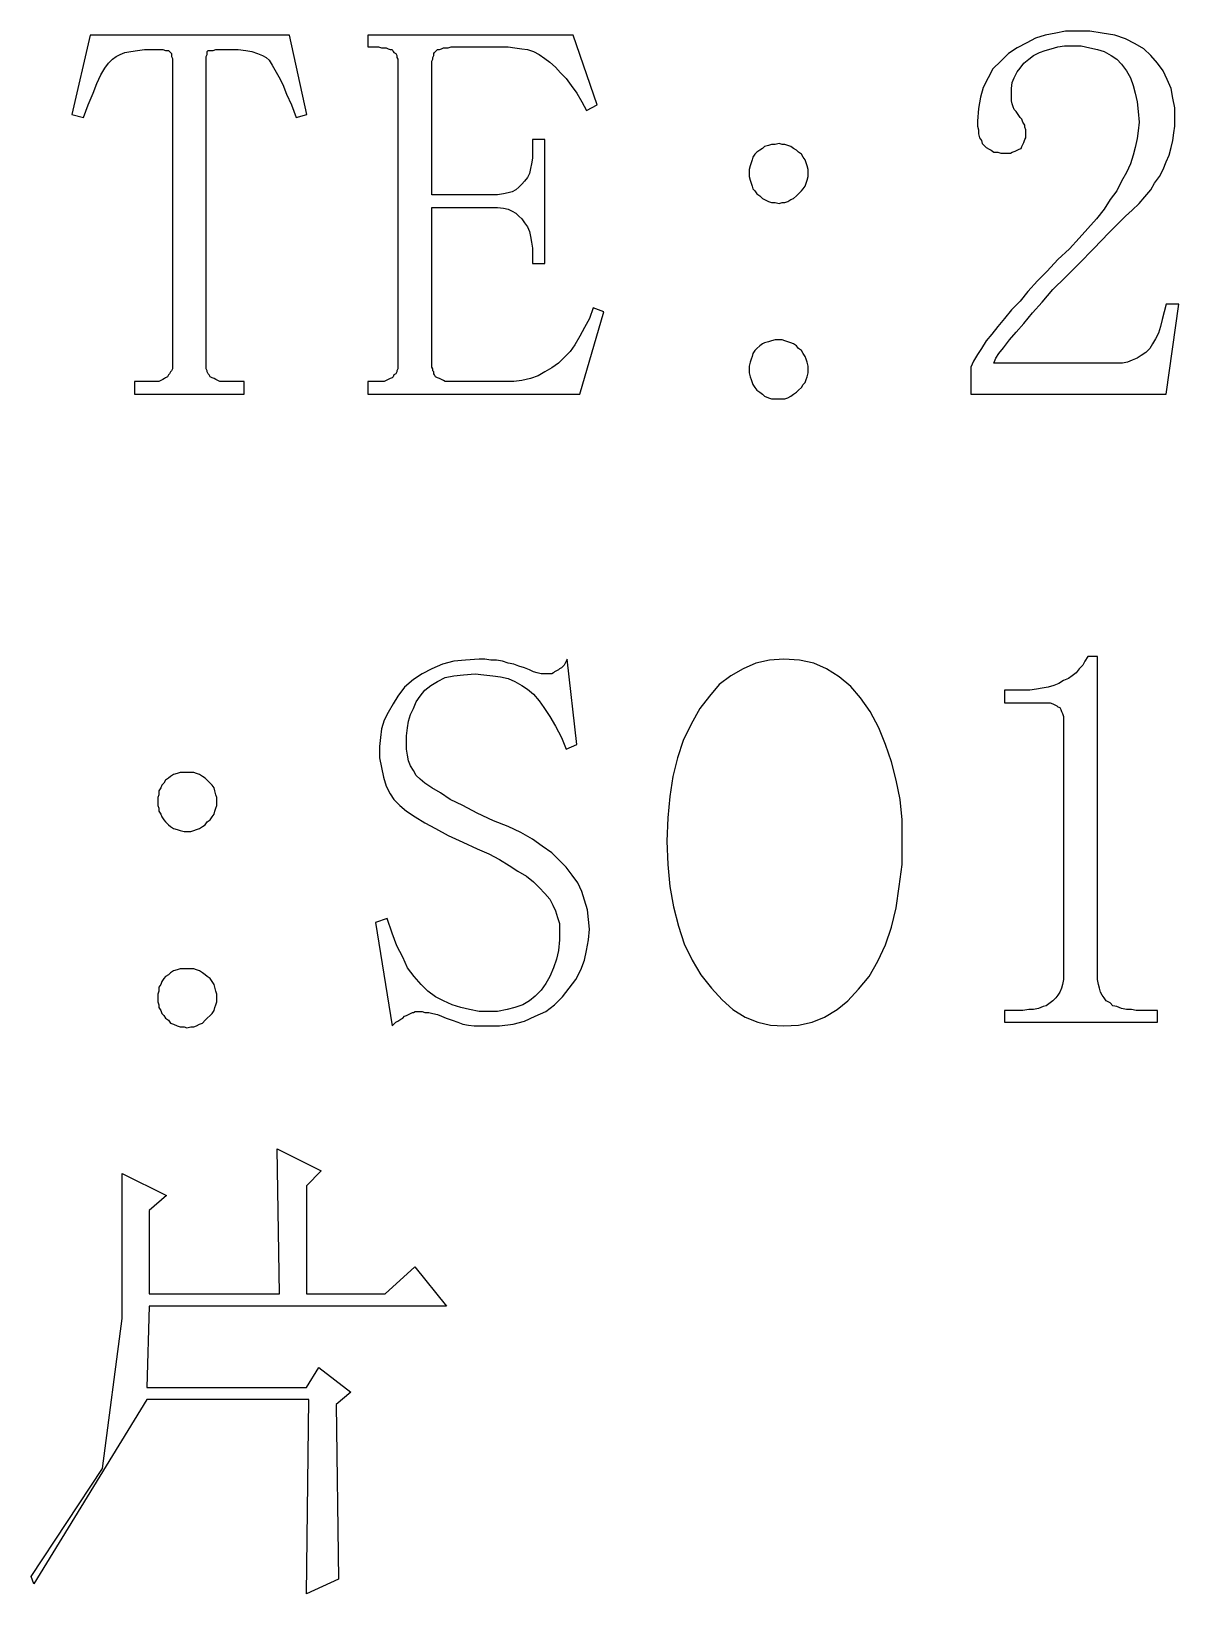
# Model space of a CAD drawing. Extents: x -190 to 190, y -140 to 140.
# Drawn here: x -166.12 to -154.26, y -124.88 to -108.73 of the extents above; entities that cross this region are included whole.
import ezdxf

# ---------------------------------------------------------------- set-up
doc = ezdxf.new("R2010")
doc.units = 0
doc.header["$MEASUREMENT"] = 0
doc.layers.get('0').update_dxf_attribs({"linetype": 'CONTINUOUS'})

msp = doc.modelspace()

# ---------------------------------------------------------------- linework, layer by layer
for points in [[(-165.05, -112.48), (-163.92, -112.48), (-163.92, -112.48), (-163.92, -112.35), (-163.92, -112.35), (-164.12, -112.35), (-164.12, -112.35), (-164.14, -112.35), (-164.14, -112.35), (-164.17, -112.35), (-164.17, -112.35), (-164.19, -112.34), (-164.19, -112.34), (-164.21, -112.33), (-164.21, -112.33), (-164.23, -112.32), (-164.23, -112.32), (-164.25, -112.31), (-164.25, -112.31), (-164.27, -112.3), (-164.27, -112.3), (-164.28, -112.28), (-164.28, -112.28), (-164.29, -112.27), (-164.29, -112.27), (-164.3, -112.25), (-164.3, -112.25), (-164.3, -112.24), (-164.3, -112.24), (-164.31, -112.22), (-164.31, -112.22), (-164.31, -112.2), (-164.31, -112.2), (-164.31, -112.17), (-164.31, -112.17), (-164.31, -109.16), (-164.31, -109.16), (-164.31, -109.11), (-164.31, -109.11), (-164.31, -109.06), (-164.31, -109.06), (-164.31, -109.02), (-164.31, -109.02), (-164.31, -108.99), (-164.31, -108.99), (-164.3, -108.97), (-164.3, -108.97), (-164.3, -108.95), (-164.3, -108.95), (-164.3, -108.94), (-164.3, -108.94), (-164.29, -108.93), (-164.29, -108.93), (-164.27, -108.93), (-164.27, -108.93), (-164.24, -108.93), (-164.24, -108.93), (-164.21, -108.92), (-164.21, -108.92), (-164.17, -108.92), (-164.17, -108.92), (-164.12, -108.92), (-164.12, -108.92), (-164.06, -108.92), (-164.06, -108.92), (-163.98, -108.92), (-163.98, -108.92), (-163.9, -108.93), (-163.9, -108.93), (-163.84, -108.94), (-163.84, -108.94), (-163.78, -108.96), (-163.78, -108.96), (-163.73, -108.98), (-163.73, -108.98), (-163.69, -109), (-163.69, -109), (-163.66, -109.03), (-163.66, -109.03), (-163.63, -109.08), (-163.63, -109.08), (-163.6, -109.13), (-163.6, -109.13), (-163.56, -109.2), (-163.56, -109.2), (-163.52, -109.28), (-163.52, -109.28), (-163.48, -109.38), (-163.48, -109.38), (-163.43, -109.49), (-163.43, -109.49), (-163.38, -109.62), (-163.38, -109.62), (-163.27, -109.59), (-163.27, -109.59), (-163.45, -108.77), (-163.45, -108.77), (-165.51, -108.77), (-165.51, -108.77), (-165.7, -109.59), (-165.7, -109.59), (-165.58, -109.62), (-165.58, -109.62), (-165.53, -109.49), (-165.53, -109.49), (-165.48, -109.37), (-165.48, -109.37), (-165.44, -109.27), (-165.44, -109.27), (-165.4, -109.18), (-165.4, -109.18), (-165.36, -109.11), (-165.36, -109.11), (-165.32, -109.06), (-165.32, -109.06), (-165.28, -109.02), (-165.28, -109.02), (-165.24, -108.99), (-165.24, -108.99), (-165.2, -108.97), (-165.2, -108.97), (-165.15, -108.95), (-165.15, -108.95), (-165.09, -108.94), (-165.09, -108.94), (-165.02, -108.93), (-165.02, -108.93), (-164.95, -108.92), (-164.95, -108.92), (-164.87, -108.92), (-164.87, -108.92), (-164.83, -108.92), (-164.83, -108.92), (-164.79, -108.92), (-164.79, -108.92), (-164.76, -108.92), (-164.76, -108.92), (-164.73, -108.93), (-164.73, -108.93), (-164.71, -108.93), (-164.71, -108.93), (-164.7, -108.93), (-164.7, -108.93), (-164.69, -108.94), (-164.69, -108.94), (-164.68, -108.95), (-164.68, -108.95), (-164.67, -108.96), (-164.67, -108.96), (-164.67, -108.99), (-164.67, -108.99), (-164.66, -109.01), (-164.66, -109.01), (-164.66, -109.05), (-164.66, -109.05), (-164.66, -109.09), (-164.66, -109.09), (-164.66, -109.13), (-164.66, -109.13), (-164.66, -112.17), (-164.66, -112.17), (-164.66, -112.2), (-164.66, -112.2), (-164.66, -112.22), (-164.66, -112.22), (-164.67, -112.24), (-164.67, -112.24), (-164.68, -112.25), (-164.68, -112.25), (-164.69, -112.27), (-164.69, -112.27), (-164.7, -112.28), (-164.7, -112.28), (-164.71, -112.3), (-164.71, -112.3), (-164.73, -112.31), (-164.73, -112.31), (-164.74, -112.32), (-164.74, -112.32), (-164.76, -112.33), (-164.76, -112.33), (-164.78, -112.34), (-164.78, -112.34), (-164.8, -112.35), (-164.8, -112.35), (-164.83, -112.35), (-164.83, -112.35), (-164.85, -112.35), (-164.85, -112.35), (-165.05, -112.35), (-165.05, -112.35), (-165.05, -112.48)], [(-162.64, -108.77), (-162.64, -108.89), (-162.64, -108.89), (-162.53, -108.89), (-162.53, -108.89), (-162.5, -108.9), (-162.5, -108.9), (-162.48, -108.9), (-162.48, -108.9), (-162.45, -108.9), (-162.45, -108.9), (-162.43, -108.91), (-162.43, -108.91), (-162.41, -108.92), (-162.41, -108.92), (-162.39, -108.92), (-162.39, -108.92), (-162.38, -108.94), (-162.38, -108.94), (-162.37, -108.95), (-162.37, -108.95), (-162.35, -108.96), (-162.35, -108.96), (-162.34, -108.98), (-162.34, -108.98), (-162.34, -109), (-162.34, -109), (-162.33, -109.02), (-162.33, -109.02), (-162.33, -109.04), (-162.33, -109.04), (-162.33, -109.06), (-162.33, -109.06), (-162.33, -112.17), (-162.33, -112.17), (-162.33, -112.2), (-162.33, -112.2), (-162.33, -112.22), (-162.33, -112.22), (-162.34, -112.24), (-162.34, -112.24), (-162.34, -112.25), (-162.34, -112.25), (-162.35, -112.27), (-162.35, -112.27), (-162.37, -112.28), (-162.37, -112.28), (-162.38, -112.3), (-162.38, -112.3), (-162.39, -112.31), (-162.39, -112.31), (-162.41, -112.32), (-162.41, -112.32), (-162.43, -112.33), (-162.43, -112.33), (-162.45, -112.34), (-162.45, -112.34), (-162.47, -112.35), (-162.47, -112.35), (-162.49, -112.35), (-162.49, -112.35), (-162.52, -112.35), (-162.52, -112.35), (-162.64, -112.35), (-162.64, -112.35), (-162.64, -112.48), (-162.64, -112.48), (-160.45, -112.48), (-160.45, -112.48), (-160.2, -111.63), (-160.2, -111.63), (-160.31, -111.59), (-160.31, -111.59), (-160.35, -111.7), (-160.35, -111.7), (-160.4, -111.79), (-160.4, -111.79), (-160.45, -111.88), (-160.45, -111.88), (-160.5, -111.97), (-160.5, -111.97), (-160.55, -112.04), (-160.55, -112.04), (-160.61, -112.1), (-160.61, -112.1), (-160.67, -112.16), (-160.67, -112.16), (-160.74, -112.21), (-160.74, -112.21), (-160.81, -112.25), (-160.81, -112.25), (-160.88, -112.29), (-160.88, -112.29), (-160.96, -112.32), (-160.96, -112.32), (-161.05, -112.34), (-161.05, -112.34), (-161.13, -112.35), (-161.13, -112.35), (-161.23, -112.35), (-161.23, -112.35), (-161.78, -112.35), (-161.78, -112.35), (-161.81, -112.35), (-161.81, -112.35), (-161.84, -112.35), (-161.84, -112.35), (-161.86, -112.34), (-161.86, -112.34), (-161.88, -112.33), (-161.88, -112.33), (-161.9, -112.32), (-161.9, -112.32), (-161.92, -112.31), (-161.92, -112.31), (-161.94, -112.3), (-161.94, -112.3), (-161.95, -112.28), (-161.95, -112.28), (-161.96, -112.27), (-161.96, -112.27), (-161.96, -112.25), (-161.96, -112.25), (-161.97, -112.24), (-161.97, -112.24), (-161.97, -112.22), (-161.97, -112.22), (-161.98, -112.2), (-161.98, -112.2), (-161.98, -112.17), (-161.98, -112.17), (-161.98, -110.55), (-161.98, -110.55), (-161.35, -110.55), (-161.35, -110.55), (-161.3, -110.55), (-161.3, -110.55), (-161.24, -110.56), (-161.24, -110.56), (-161.19, -110.57), (-161.19, -110.57), (-161.15, -110.59), (-161.15, -110.59), (-161.11, -110.61), (-161.11, -110.61), (-161.08, -110.64), (-161.08, -110.64), (-161.05, -110.67), (-161.05, -110.67), (-161.02, -110.71), (-161.02, -110.71), (-160.99, -110.75), (-160.99, -110.75), (-160.97, -110.8), (-160.97, -110.8), (-160.96, -110.85), (-160.96, -110.85), (-160.95, -110.91), (-160.95, -110.91), (-160.94, -110.97), (-160.94, -110.97), (-160.94, -111.03), (-160.94, -111.03), (-160.94, -111.13), (-160.94, -111.13), (-160.81, -111.13), (-160.81, -111.13), (-160.81, -109.85), (-160.81, -109.85), (-160.94, -109.85), (-160.94, -109.85), (-160.94, -109.98), (-160.94, -109.98), (-160.94, -110.04), (-160.94, -110.04), (-160.95, -110.1), (-160.95, -110.1), (-160.96, -110.15), (-160.96, -110.15), (-160.97, -110.2), (-160.97, -110.2), (-160.99, -110.24), (-160.99, -110.24), (-161.02, -110.28), (-161.02, -110.28), (-161.05, -110.31), (-161.05, -110.31), (-161.08, -110.34), (-161.08, -110.34), (-161.11, -110.37), (-161.11, -110.37), (-161.15, -110.39), (-161.15, -110.39), (-161.19, -110.4), (-161.19, -110.4), (-161.24, -110.41), (-161.24, -110.41), (-161.3, -110.42), (-161.3, -110.42), (-161.35, -110.42), (-161.35, -110.42), (-161.98, -110.42), (-161.98, -110.42), (-161.98, -109.06), (-161.98, -109.06), (-161.98, -109.04), (-161.98, -109.04), (-161.97, -109.02), (-161.97, -109.02), (-161.97, -109), (-161.97, -109), (-161.96, -108.98), (-161.96, -108.98), (-161.96, -108.96), (-161.96, -108.96), (-161.95, -108.95), (-161.95, -108.95), (-161.94, -108.94), (-161.94, -108.94), (-161.92, -108.92), (-161.92, -108.92), (-161.9, -108.92), (-161.9, -108.92), (-161.88, -108.91), (-161.88, -108.91), (-161.86, -108.9), (-161.86, -108.9), (-161.84, -108.9), (-161.84, -108.9), (-161.81, -108.9), (-161.81, -108.9), (-161.78, -108.89), (-161.78, -108.89), (-161.19, -108.89), (-161.19, -108.89), (-161.12, -108.9), (-161.12, -108.9), (-161.05, -108.91), (-161.05, -108.91), (-160.99, -108.92), (-160.99, -108.92), (-160.93, -108.94), (-160.93, -108.94), (-160.87, -108.97), (-160.87, -108.97), (-160.81, -109.01), (-160.81, -109.01), (-160.76, -109.05), (-160.76, -109.05), (-160.7, -109.1), (-160.7, -109.1), (-160.65, -109.16), (-160.65, -109.16), (-160.59, -109.22), (-160.59, -109.22), (-160.54, -109.29), (-160.54, -109.29), (-160.48, -109.37), (-160.48, -109.37), (-160.43, -109.46), (-160.43, -109.46), (-160.38, -109.55), (-160.38, -109.55), (-160.27, -109.49), (-160.27, -109.49), (-160.52, -108.77), (-160.52, -108.77), (-162.64, -108.77)], [(-154.68, -109.56), (-154.67, -109.67), (-154.67, -109.67), (-154.68, -109.76), (-154.68, -109.76), (-154.69, -109.84), (-154.69, -109.84), (-154.71, -109.93), (-154.71, -109.93), (-154.73, -110.01), (-154.73, -110.01), (-154.76, -110.1), (-154.76, -110.1), (-154.8, -110.19), (-154.8, -110.19), (-154.85, -110.28), (-154.85, -110.28), (-154.9, -110.38), (-154.9, -110.38), (-154.97, -110.47), (-154.97, -110.47), (-155.03, -110.57), (-155.03, -110.57), (-155.11, -110.67), (-155.11, -110.67), (-155.2, -110.77), (-155.2, -110.77), (-155.29, -110.87), (-155.29, -110.87), (-155.39, -110.98), (-155.39, -110.98), (-155.51, -111.09), (-155.51, -111.09), (-155.62, -111.21), (-155.62, -111.21), (-155.72, -111.31), (-155.72, -111.31), (-155.82, -111.42), (-155.82, -111.42), (-155.9, -111.52), (-155.9, -111.52), (-155.99, -111.61), (-155.99, -111.61), (-156.06, -111.7), (-156.06, -111.7), (-156.13, -111.78), (-156.13, -111.78), (-156.19, -111.86), (-156.19, -111.86), (-156.25, -111.93), (-156.25, -111.93), (-156.3, -112.01), (-156.3, -112.01), (-156.34, -112.07), (-156.34, -112.07), (-156.38, -112.14), (-156.38, -112.14), (-156.41, -112.2), (-156.41, -112.2), (-156.41, -112.48), (-156.41, -112.48), (-154.39, -112.48), (-154.39, -112.48), (-154.26, -111.55), (-154.26, -111.55), (-154.39, -111.55), (-154.39, -111.55), (-154.41, -111.63), (-154.41, -111.63), (-154.43, -111.71), (-154.43, -111.71), (-154.45, -111.78), (-154.45, -111.78), (-154.47, -111.85), (-154.47, -111.85), (-154.5, -111.91), (-154.5, -111.91), (-154.53, -111.96), (-154.53, -111.96), (-154.56, -112.01), (-154.56, -112.01), (-154.6, -112.05), (-154.6, -112.05), (-154.65, -112.08), (-154.65, -112.08), (-154.69, -112.11), (-154.69, -112.11), (-154.74, -112.13), (-154.74, -112.13), (-154.79, -112.15), (-154.79, -112.15), (-154.84, -112.16), (-154.84, -112.16), (-154.89, -112.16), (-154.89, -112.16), (-156.17, -112.16), (-156.17, -112.16), (-156.15, -112.11), (-156.15, -112.11), (-156.12, -112.06), (-156.12, -112.06), (-156.07, -112), (-156.07, -112), (-156.01, -111.92), (-156.01, -111.92), (-155.94, -111.84), (-155.94, -111.84), (-155.86, -111.75), (-155.86, -111.75), (-155.77, -111.64), (-155.77, -111.64), (-155.67, -111.53), (-155.67, -111.53), (-155.56, -111.4), (-155.56, -111.4), (-155.43, -111.27), (-155.43, -111.27), (-155.29, -111.13), (-155.29, -111.13), (-155.14, -110.98), (-155.14, -110.98), (-154.98, -110.81), (-154.98, -110.81), (-154.81, -110.64), (-154.81, -110.64), (-154.74, -110.58), (-154.74, -110.58), (-154.67, -110.51), (-154.67, -110.51), (-154.61, -110.44), (-154.61, -110.44), (-154.55, -110.37), (-154.55, -110.37), (-154.51, -110.3), (-154.51, -110.3), (-154.46, -110.23), (-154.46, -110.23), (-154.42, -110.16), (-154.42, -110.16), (-154.39, -110.08), (-154.39, -110.08), (-154.36, -110.01), (-154.36, -110.01), (-154.34, -109.93), (-154.34, -109.93), (-154.32, -109.86), (-154.32, -109.86), (-154.31, -109.78), (-154.31, -109.78), (-154.3, -109.71), (-154.3, -109.71), (-154.3, -109.63), (-154.3, -109.63), (-154.3, -109.52), (-154.3, -109.52), (-154.32, -109.42), (-154.32, -109.42), (-154.34, -109.32), (-154.34, -109.32), (-154.38, -109.23), (-154.38, -109.23), (-154.42, -109.14), (-154.42, -109.14), (-154.48, -109.06), (-154.48, -109.06), (-154.55, -108.98), (-154.55, -108.98), (-154.62, -108.91), (-154.62, -108.91), (-154.71, -108.86), (-154.71, -108.86), (-154.81, -108.81), (-154.81, -108.81), (-154.92, -108.77), (-154.92, -108.77), (-155.05, -108.75), (-155.05, -108.75), (-155.18, -108.73), (-155.18, -108.73), (-155.33, -108.73), (-155.33, -108.73), (-155.43, -108.73), (-155.43, -108.73), (-155.53, -108.75), (-155.53, -108.75), (-155.64, -108.77), (-155.64, -108.77), (-155.74, -108.8), (-155.74, -108.8), (-155.83, -108.85), (-155.83, -108.85), (-155.93, -108.9), (-155.93, -108.9), (-156.02, -108.96), (-156.02, -108.96), (-156.1, -109.04), (-156.1, -109.04), (-156.18, -109.12), (-156.18, -109.12), (-156.23, -109.21), (-156.23, -109.21), (-156.28, -109.31), (-156.28, -109.31), (-156.31, -109.41), (-156.31, -109.41), (-156.33, -109.53), (-156.33, -109.53), (-156.34, -109.66), (-156.34, -109.66), (-156.34, -109.71), (-156.34, -109.71), (-156.33, -109.75), (-156.33, -109.75), (-156.33, -109.79), (-156.33, -109.79), (-156.32, -109.83), (-156.32, -109.83), (-156.3, -109.86), (-156.3, -109.86), (-156.29, -109.89), (-156.29, -109.89), (-156.27, -109.91), (-156.27, -109.91), (-156.25, -109.93), (-156.25, -109.93), (-156.22, -109.95), (-156.22, -109.95), (-156.2, -109.96), (-156.2, -109.96), (-156.17, -109.98), (-156.17, -109.98), (-156.13, -109.98), (-156.13, -109.98), (-156.1, -109.99), (-156.1, -109.99), (-156.06, -109.99), (-156.06, -109.99), (-156.03, -109.99), (-156.03, -109.99), (-156, -109.99), (-156, -109.99), (-155.98, -109.98), (-155.98, -109.98), (-155.95, -109.97), (-155.95, -109.97), (-155.93, -109.96), (-155.93, -109.96), (-155.91, -109.95), (-155.91, -109.95), (-155.89, -109.94), (-155.89, -109.94), (-155.88, -109.92), (-155.88, -109.92), (-155.87, -109.9), (-155.87, -109.9), (-155.86, -109.88), (-155.86, -109.88), (-155.85, -109.85), (-155.85, -109.85), (-155.84, -109.83), (-155.84, -109.83), (-155.84, -109.8), (-155.84, -109.8), (-155.84, -109.77), (-155.84, -109.77), (-155.84, -109.75), (-155.84, -109.75), (-155.85, -109.72), (-155.85, -109.72), (-155.85, -109.7), (-155.85, -109.7), (-155.87, -109.67), (-155.87, -109.67), (-155.88, -109.64), (-155.88, -109.64), (-155.9, -109.62), (-155.9, -109.62), (-155.92, -109.59), (-155.92, -109.59), (-155.94, -109.56), (-155.94, -109.56), (-155.96, -109.54), (-155.96, -109.54), (-155.97, -109.51), (-155.97, -109.51), (-155.98, -109.48), (-155.98, -109.48), (-155.99, -109.45), (-155.99, -109.45), (-155.99, -109.42), (-155.99, -109.42), (-155.99, -109.38), (-155.99, -109.38), (-155.99, -109.32), (-155.99, -109.32), (-155.98, -109.26), (-155.98, -109.26), (-155.96, -109.21), (-155.96, -109.21), (-155.93, -109.15), (-155.93, -109.15), (-155.9, -109.11), (-155.9, -109.11), (-155.86, -109.06), (-155.86, -109.06), (-155.81, -109.02), (-155.81, -109.02), (-155.76, -108.98), (-155.76, -108.98), (-155.7, -108.95), (-155.7, -108.95), (-155.64, -108.93), (-155.64, -108.93), (-155.58, -108.91), (-155.58, -108.91), (-155.51, -108.89), (-155.51, -108.89), (-155.44, -108.88), (-155.44, -108.88), (-155.37, -108.88), (-155.37, -108.88), (-155.27, -108.88), (-155.27, -108.88), (-155.18, -108.9), (-155.18, -108.9), (-155.1, -108.92), (-155.1, -108.92), (-155.03, -108.94), (-155.03, -108.94), (-154.96, -108.98), (-154.96, -108.98), (-154.9, -109.02), (-154.9, -109.02), (-154.85, -109.07), (-154.85, -109.07), (-154.8, -109.14), (-154.8, -109.14), (-154.76, -109.21), (-154.76, -109.21), (-154.73, -109.29), (-154.73, -109.29), (-154.71, -109.37), (-154.71, -109.37), (-154.69, -109.46), (-154.69, -109.46), (-154.68, -109.56)], [(-158.09, -110.23), (-158.09, -110.2), (-158.09, -110.2), (-158.09, -110.16), (-158.09, -110.16), (-158.1, -110.12), (-158.1, -110.12), (-158.11, -110.09), (-158.11, -110.09), (-158.12, -110.06), (-158.12, -110.06), (-158.14, -110.03), (-158.14, -110.03), (-158.16, -110), (-158.16, -110), (-158.19, -109.98), (-158.19, -109.98), (-158.21, -109.96), (-158.21, -109.96), (-158.24, -109.94), (-158.24, -109.94), (-158.27, -109.92), (-158.27, -109.92), (-158.3, -109.91), (-158.3, -109.91), (-158.33, -109.9), (-158.33, -109.9), (-158.36, -109.9), (-158.36, -109.9), (-158.39, -109.89), (-158.39, -109.89), (-158.43, -109.9), (-158.43, -109.9), (-158.47, -109.9), (-158.47, -109.9), (-158.5, -109.91), (-158.5, -109.91), (-158.54, -109.92), (-158.54, -109.92), (-158.56, -109.94), (-158.56, -109.94), (-158.59, -109.96), (-158.59, -109.96), (-158.62, -109.98), (-158.62, -109.98), (-158.64, -110), (-158.64, -110), (-158.66, -110.03), (-158.66, -110.03), (-158.67, -110.06), (-158.67, -110.06), (-158.68, -110.09), (-158.68, -110.09), (-158.69, -110.12), (-158.69, -110.12), (-158.7, -110.16), (-158.7, -110.16), (-158.7, -110.2), (-158.7, -110.2), (-158.7, -110.23), (-158.7, -110.23), (-158.69, -110.27), (-158.69, -110.27), (-158.68, -110.3), (-158.68, -110.3), (-158.67, -110.33), (-158.67, -110.33), (-158.66, -110.36), (-158.66, -110.36), (-158.64, -110.38), (-158.64, -110.38), (-158.62, -110.41), (-158.62, -110.41), (-158.59, -110.43), (-158.59, -110.43), (-158.56, -110.46), (-158.56, -110.46), (-158.54, -110.47), (-158.54, -110.47), (-158.5, -110.49), (-158.5, -110.49), (-158.47, -110.5), (-158.47, -110.5), (-158.43, -110.5), (-158.43, -110.5), (-158.39, -110.51), (-158.39, -110.51), (-158.36, -110.5), (-158.36, -110.5), (-158.33, -110.5), (-158.33, -110.5), (-158.3, -110.49), (-158.3, -110.49), (-158.27, -110.47), (-158.27, -110.47), (-158.24, -110.46), (-158.24, -110.46), (-158.21, -110.43), (-158.21, -110.43), (-158.19, -110.41), (-158.19, -110.41), (-158.16, -110.38), (-158.16, -110.38), (-158.14, -110.36), (-158.14, -110.36), (-158.12, -110.33), (-158.12, -110.33), (-158.11, -110.3), (-158.11, -110.3), (-158.1, -110.27), (-158.1, -110.27), (-158.09, -110.23)], [(-158.09, -112.26), (-158.09, -112.23), (-158.09, -112.23), (-158.09, -112.19), (-158.09, -112.19), (-158.1, -112.15), (-158.1, -112.15), (-158.11, -112.12), (-158.11, -112.12), (-158.12, -112.09), (-158.12, -112.09), (-158.14, -112.06), (-158.14, -112.06), (-158.16, -112.03), (-158.16, -112.03), (-158.19, -112.01), (-158.19, -112.01), (-158.21, -111.98), (-158.21, -111.98), (-158.24, -111.96), (-158.24, -111.96), (-158.27, -111.95), (-158.27, -111.95), (-158.3, -111.94), (-158.3, -111.94), (-158.33, -111.93), (-158.33, -111.93), (-158.36, -111.92), (-158.36, -111.92), (-158.39, -111.92), (-158.39, -111.92), (-158.43, -111.92), (-158.43, -111.92), (-158.47, -111.93), (-158.47, -111.93), (-158.5, -111.94), (-158.5, -111.94), (-158.54, -111.95), (-158.54, -111.95), (-158.56, -111.96), (-158.56, -111.96), (-158.59, -111.98), (-158.59, -111.98), (-158.62, -112.01), (-158.62, -112.01), (-158.64, -112.03), (-158.64, -112.03), (-158.66, -112.06), (-158.66, -112.06), (-158.67, -112.09), (-158.67, -112.09), (-158.68, -112.12), (-158.68, -112.12), (-158.69, -112.15), (-158.69, -112.15), (-158.7, -112.19), (-158.7, -112.19), (-158.7, -112.23), (-158.7, -112.23), (-158.7, -112.26), (-158.7, -112.26), (-158.69, -112.3), (-158.69, -112.3), (-158.68, -112.33), (-158.68, -112.33), (-158.67, -112.36), (-158.67, -112.36), (-158.66, -112.38), (-158.66, -112.38), (-158.64, -112.41), (-158.64, -112.41), (-158.62, -112.44), (-158.62, -112.44), (-158.59, -112.46), (-158.59, -112.46), (-158.56, -112.48), (-158.56, -112.48), (-158.54, -112.5), (-158.54, -112.5), (-158.5, -112.52), (-158.5, -112.52), (-158.47, -112.53), (-158.47, -112.53), (-158.43, -112.53), (-158.43, -112.53), (-158.39, -112.53), (-158.39, -112.53), (-158.36, -112.53), (-158.36, -112.53), (-158.33, -112.53), (-158.33, -112.53), (-158.3, -112.52), (-158.3, -112.52), (-158.27, -112.5), (-158.27, -112.5), (-158.24, -112.48), (-158.24, -112.48), (-158.21, -112.46), (-158.21, -112.46), (-158.19, -112.44), (-158.19, -112.44), (-158.16, -112.41), (-158.16, -112.41), (-158.14, -112.38), (-158.14, -112.38), (-158.12, -112.36), (-158.12, -112.36), (-158.11, -112.33), (-158.11, -112.33), (-158.1, -112.3), (-158.1, -112.3), (-158.09, -112.26)], [(-161.66, -117.11), (-161.51, -117.18), (-161.51, -117.18), (-161.39, -117.23), (-161.39, -117.23), (-161.28, -117.29), (-161.28, -117.29), (-161.18, -117.35), (-161.18, -117.35), (-161.09, -117.41), (-161.09, -117.41), (-161, -117.46), (-161, -117.46), (-160.93, -117.52), (-160.93, -117.52), (-160.87, -117.58), (-160.87, -117.58), (-160.81, -117.64), (-160.81, -117.64), (-160.76, -117.7), (-160.76, -117.7), (-160.73, -117.76), (-160.73, -117.76), (-160.7, -117.82), (-160.7, -117.82), (-160.68, -117.89), (-160.68, -117.89), (-160.66, -117.95), (-160.66, -117.95), (-160.66, -118.01), (-160.66, -118.01), (-160.66, -118.12), (-160.66, -118.12), (-160.67, -118.23), (-160.67, -118.23), (-160.69, -118.32), (-160.69, -118.32), (-160.72, -118.41), (-160.72, -118.41), (-160.76, -118.5), (-160.76, -118.5), (-160.8, -118.57), (-160.8, -118.57), (-160.85, -118.64), (-160.85, -118.64), (-160.91, -118.7), (-160.91, -118.7), (-160.97, -118.75), (-160.97, -118.75), (-161.04, -118.79), (-161.04, -118.79), (-161.12, -118.82), (-161.12, -118.82), (-161.2, -118.84), (-161.2, -118.84), (-161.3, -118.86), (-161.3, -118.86), (-161.39, -118.86), (-161.39, -118.86), (-161.49, -118.86), (-161.49, -118.86), (-161.59, -118.84), (-161.59, -118.84), (-161.68, -118.82), (-161.68, -118.82), (-161.77, -118.79), (-161.77, -118.79), (-161.86, -118.75), (-161.86, -118.75), (-161.94, -118.71), (-161.94, -118.71), (-162.02, -118.65), (-162.02, -118.65), (-162.09, -118.58), (-162.09, -118.58), (-162.16, -118.5), (-162.16, -118.5), (-162.23, -118.41), (-162.23, -118.41), (-162.28, -118.3), (-162.28, -118.3), (-162.34, -118.18), (-162.34, -118.18), (-162.39, -118.05), (-162.39, -118.05), (-162.44, -117.9), (-162.44, -117.9), (-162.56, -117.94), (-162.56, -117.94), (-162.39, -119.01), (-162.39, -119.01), (-162.37, -118.99), (-162.37, -118.99), (-162.35, -118.97), (-162.35, -118.97), (-162.33, -118.96), (-162.33, -118.96), (-162.3, -118.94), (-162.3, -118.94), (-162.28, -118.93), (-162.28, -118.93), (-162.26, -118.91), (-162.26, -118.91), (-162.24, -118.9), (-162.24, -118.9), (-162.22, -118.89), (-162.22, -118.89), (-162.2, -118.88), (-162.2, -118.88), (-162.18, -118.87), (-162.18, -118.87), (-162.17, -118.87), (-162.17, -118.87), (-162.15, -118.86), (-162.15, -118.86), (-162.13, -118.86), (-162.13, -118.86), (-162.12, -118.86), (-162.12, -118.86), (-162.08, -118.86), (-162.08, -118.86), (-162.05, -118.87), (-162.05, -118.87), (-162.01, -118.87), (-162.01, -118.87), (-161.97, -118.88), (-161.97, -118.88), (-161.92, -118.89), (-161.92, -118.89), (-161.88, -118.91), (-161.88, -118.91), (-161.83, -118.93), (-161.83, -118.93), (-161.77, -118.95), (-161.77, -118.95), (-161.71, -118.97), (-161.71, -118.97), (-161.66, -118.99), (-161.66, -118.99), (-161.6, -119), (-161.6, -119), (-161.54, -119.01), (-161.54, -119.01), (-161.48, -119.01), (-161.48, -119.01), (-161.42, -119.01), (-161.42, -119.01), (-161.28, -119.01), (-161.28, -119.01), (-161.14, -118.99), (-161.14, -118.99), (-161.02, -118.96), (-161.02, -118.96), (-160.91, -118.91), (-160.91, -118.91), (-160.8, -118.86), (-160.8, -118.86), (-160.71, -118.79), (-160.71, -118.79), (-160.63, -118.71), (-160.63, -118.71), (-160.56, -118.62), (-160.56, -118.62), (-160.49, -118.53), (-160.49, -118.53), (-160.44, -118.43), (-160.44, -118.43), (-160.4, -118.33), (-160.4, -118.33), (-160.38, -118.23), (-160.38, -118.23), (-160.36, -118.12), (-160.36, -118.12), (-160.35, -118.01), (-160.35, -118.01), (-160.36, -117.91), (-160.36, -117.91), (-160.37, -117.81), (-160.37, -117.81), (-160.4, -117.71), (-160.4, -117.71), (-160.43, -117.62), (-160.43, -117.62), (-160.47, -117.53), (-160.47, -117.53), (-160.53, -117.45), (-160.53, -117.45), (-160.59, -117.37), (-160.59, -117.37), (-160.66, -117.3), (-160.66, -117.3), (-160.74, -117.22), (-160.74, -117.22), (-160.84, -117.15), (-160.84, -117.15), (-160.94, -117.08), (-160.94, -117.08), (-161.06, -117.01), (-161.06, -117.01), (-161.19, -116.95), (-161.19, -116.95), (-161.34, -116.89), (-161.34, -116.89), (-161.51, -116.81), (-161.51, -116.81), (-161.66, -116.73), (-161.66, -116.73), (-161.79, -116.67), (-161.79, -116.67), (-161.89, -116.6), (-161.89, -116.6), (-161.98, -116.55), (-161.98, -116.55), (-162.05, -116.5), (-162.05, -116.5), (-162.1, -116.46), (-162.1, -116.46), (-162.14, -116.42), (-162.14, -116.42), (-162.17, -116.37), (-162.17, -116.37), (-162.2, -116.32), (-162.2, -116.32), (-162.22, -116.27), (-162.22, -116.27), (-162.23, -116.21), (-162.23, -116.21), (-162.24, -116.15), (-162.24, -116.15), (-162.24, -116.08), (-162.24, -116.08), (-162.24, -116.01), (-162.24, -116.01), (-162.23, -115.93), (-162.23, -115.93), (-162.22, -115.86), (-162.22, -115.86), (-162.2, -115.79), (-162.2, -115.79), (-162.17, -115.73), (-162.17, -115.73), (-162.14, -115.66), (-162.14, -115.66), (-162.1, -115.6), (-162.1, -115.6), (-162.05, -115.54), (-162.05, -115.54), (-161.99, -115.49), (-161.99, -115.49), (-161.92, -115.45), (-161.92, -115.45), (-161.84, -115.41), (-161.84, -115.41), (-161.75, -115.39), (-161.75, -115.39), (-161.65, -115.38), (-161.65, -115.38), (-161.53, -115.37), (-161.53, -115.37), (-161.44, -115.38), (-161.44, -115.38), (-161.35, -115.39), (-161.35, -115.39), (-161.27, -115.4), (-161.27, -115.4), (-161.19, -115.42), (-161.19, -115.42), (-161.12, -115.45), (-161.12, -115.45), (-161.05, -115.49), (-161.05, -115.49), (-160.99, -115.53), (-160.99, -115.53), (-160.93, -115.58), (-160.93, -115.58), (-160.87, -115.65), (-160.87, -115.65), (-160.82, -115.72), (-160.82, -115.72), (-160.76, -115.81), (-160.76, -115.81), (-160.7, -115.91), (-160.7, -115.91), (-160.64, -116.03), (-160.64, -116.03), (-160.59, -116.15), (-160.59, -116.15), (-160.48, -116.1), (-160.48, -116.1), (-160.58, -115.22), (-160.58, -115.22), (-160.59, -115.24), (-160.59, -115.24), (-160.6, -115.26), (-160.6, -115.26), (-160.61, -115.28), (-160.61, -115.28), (-160.63, -115.3), (-160.63, -115.3), (-160.64, -115.31), (-160.64, -115.31), (-160.66, -115.32), (-160.66, -115.32), (-160.67, -115.33), (-160.67, -115.33), (-160.69, -115.34), (-160.69, -115.34), (-160.71, -115.35), (-160.71, -115.35), (-160.72, -115.36), (-160.72, -115.36), (-160.74, -115.37), (-160.74, -115.37), (-160.76, -115.37), (-160.76, -115.37), (-160.78, -115.37), (-160.78, -115.37), (-160.8, -115.37), (-160.8, -115.37), (-160.82, -115.37), (-160.82, -115.37), (-160.85, -115.37), (-160.85, -115.37), (-160.89, -115.36), (-160.89, -115.36), (-160.93, -115.35), (-160.93, -115.35), (-160.97, -115.33), (-160.97, -115.33), (-161.02, -115.31), (-161.02, -115.31), (-161.08, -115.29), (-161.08, -115.29), (-161.13, -115.27), (-161.13, -115.27), (-161.19, -115.26), (-161.19, -115.26), (-161.25, -115.24), (-161.25, -115.24), (-161.31, -115.23), (-161.31, -115.23), (-161.37, -115.23), (-161.37, -115.23), (-161.43, -115.22), (-161.43, -115.22), (-161.49, -115.22), (-161.49, -115.22), (-161.63, -115.23), (-161.63, -115.23), (-161.75, -115.24), (-161.75, -115.24), (-161.87, -115.27), (-161.87, -115.27), (-161.98, -115.32), (-161.98, -115.32), (-162.08, -115.37), (-162.08, -115.37), (-162.17, -115.43), (-162.17, -115.43), (-162.26, -115.51), (-162.26, -115.51), (-162.33, -115.6), (-162.33, -115.6), (-162.38, -115.68), (-162.38, -115.68), (-162.43, -115.77), (-162.43, -115.77), (-162.47, -115.85), (-162.47, -115.85), (-162.5, -115.94), (-162.5, -115.94), (-162.51, -116.03), (-162.51, -116.03), (-162.52, -116.12), (-162.52, -116.12), (-162.52, -116.24), (-162.52, -116.24), (-162.5, -116.34), (-162.5, -116.34), (-162.48, -116.44), (-162.48, -116.44), (-162.45, -116.53), (-162.45, -116.53), (-162.41, -116.61), (-162.41, -116.61), (-162.37, -116.67), (-162.37, -116.67), (-162.31, -116.73), (-162.31, -116.73), (-162.24, -116.79), (-162.24, -116.79), (-162.15, -116.85), (-162.15, -116.85), (-162.05, -116.91), (-162.05, -116.91), (-161.94, -116.97), (-161.94, -116.97), (-161.81, -117.04), (-161.81, -117.04), (-161.66, -117.11)], [(-158.34, -115.22), (-158.49, -115.23), (-158.49, -115.23), (-158.63, -115.26), (-158.63, -115.26), (-158.76, -115.32), (-158.76, -115.32), (-158.89, -115.39), (-158.89, -115.39), (-159.01, -115.48), (-159.01, -115.48), (-159.11, -115.6), (-159.11, -115.6), (-159.21, -115.73), (-159.21, -115.73), (-159.3, -115.89), (-159.3, -115.89), (-159.38, -116.06), (-159.38, -116.06), (-159.44, -116.24), (-159.44, -116.24), (-159.49, -116.43), (-159.49, -116.43), (-159.52, -116.64), (-159.52, -116.64), (-159.54, -116.86), (-159.54, -116.86), (-159.55, -117.1), (-159.55, -117.1), (-159.54, -117.34), (-159.54, -117.34), (-159.52, -117.57), (-159.52, -117.57), (-159.48, -117.78), (-159.48, -117.78), (-159.43, -117.98), (-159.43, -117.98), (-159.37, -118.16), (-159.37, -118.16), (-159.29, -118.33), (-159.29, -118.33), (-159.2, -118.48), (-159.2, -118.48), (-159.09, -118.62), (-159.09, -118.62), (-158.98, -118.74), (-158.98, -118.74), (-158.87, -118.84), (-158.87, -118.84), (-158.74, -118.92), (-158.74, -118.92), (-158.61, -118.97), (-158.61, -118.97), (-158.48, -119), (-158.48, -119), (-158.34, -119.01), (-158.34, -119.01), (-158.19, -119), (-158.19, -119), (-158.05, -118.97), (-158.05, -118.97), (-157.92, -118.92), (-157.92, -118.92), (-157.79, -118.84), (-157.79, -118.84), (-157.68, -118.75), (-157.68, -118.75), (-157.57, -118.63), (-157.57, -118.63), (-157.46, -118.5), (-157.46, -118.5), (-157.37, -118.34), (-157.37, -118.34), (-157.29, -118.17), (-157.29, -118.17), (-157.23, -117.99), (-157.23, -117.99), (-157.18, -117.79), (-157.18, -117.79), (-157.15, -117.57), (-157.15, -117.57), (-157.12, -117.34), (-157.12, -117.34), (-157.12, -116.88), (-157.12, -116.88), (-157.14, -116.67), (-157.14, -116.67), (-157.18, -116.47), (-157.18, -116.47), (-157.23, -116.28), (-157.23, -116.28), (-157.29, -116.1), (-157.29, -116.1), (-157.36, -115.93), (-157.36, -115.93), (-157.45, -115.76), (-157.45, -115.76), (-157.55, -115.62), (-157.55, -115.62), (-157.65, -115.5), (-157.65, -115.5), (-157.77, -115.4), (-157.77, -115.4), (-157.9, -115.32), (-157.9, -115.32), (-158.03, -115.26), (-158.03, -115.26), (-158.18, -115.23), (-158.18, -115.23), (-158.34, -115.22)], [(-155.1, -118.48), (-155.1, -115.19), (-155.1, -115.19), (-155.2, -115.19), (-155.2, -115.19), (-155.23, -115.24), (-155.23, -115.24), (-155.25, -115.28), (-155.25, -115.28), (-155.29, -115.32), (-155.29, -115.32), (-155.32, -115.36), (-155.32, -115.36), (-155.36, -115.39), (-155.36, -115.39), (-155.4, -115.42), (-155.4, -115.42), (-155.45, -115.44), (-155.45, -115.44), (-155.5, -115.47), (-155.5, -115.47), (-155.55, -115.49), (-155.55, -115.49), (-155.61, -115.51), (-155.61, -115.51), (-155.67, -115.52), (-155.67, -115.52), (-155.73, -115.53), (-155.73, -115.53), (-155.8, -115.54), (-155.8, -115.54), (-155.87, -115.54), (-155.87, -115.54), (-156.06, -115.54), (-156.06, -115.54), (-156.06, -115.67), (-156.06, -115.67), (-155.67, -115.67), (-155.67, -115.67), (-155.64, -115.67), (-155.64, -115.67), (-155.61, -115.67), (-155.61, -115.67), (-155.59, -115.67), (-155.59, -115.67), (-155.56, -115.68), (-155.56, -115.68), (-155.54, -115.69), (-155.54, -115.69), (-155.52, -115.7), (-155.52, -115.7), (-155.51, -115.71), (-155.51, -115.71), (-155.49, -115.72), (-155.49, -115.72), (-155.48, -115.74), (-155.48, -115.74), (-155.47, -115.76), (-155.47, -115.76), (-155.46, -115.78), (-155.46, -115.78), (-155.45, -115.81), (-155.45, -115.81), (-155.45, -115.83), (-155.45, -115.83), (-155.45, -115.86), (-155.45, -115.86), (-155.45, -118.48), (-155.45, -118.48), (-155.45, -118.53), (-155.45, -118.53), (-155.46, -118.58), (-155.46, -118.58), (-155.47, -118.62), (-155.47, -118.62), (-155.49, -118.66), (-155.49, -118.66), (-155.51, -118.69), (-155.51, -118.69), (-155.53, -118.72), (-155.53, -118.72), (-155.56, -118.75), (-155.56, -118.75), (-155.59, -118.77), (-155.59, -118.77), (-155.63, -118.8), (-155.63, -118.8), (-155.66, -118.81), (-155.66, -118.81), (-155.71, -118.83), (-155.71, -118.83), (-155.76, -118.84), (-155.76, -118.84), (-155.81, -118.84), (-155.81, -118.84), (-155.87, -118.85), (-155.87, -118.85), (-156.06, -118.85), (-156.06, -118.85), (-156.06, -118.97), (-156.06, -118.97), (-154.48, -118.97), (-154.48, -118.97), (-154.48, -118.85), (-154.48, -118.85), (-154.7, -118.85), (-154.7, -118.85), (-154.75, -118.84), (-154.75, -118.84), (-154.8, -118.84), (-154.8, -118.84), (-154.85, -118.83), (-154.85, -118.83), (-154.9, -118.81), (-154.9, -118.81), (-154.94, -118.8), (-154.94, -118.8), (-154.97, -118.77), (-154.97, -118.77), (-155.01, -118.75), (-155.01, -118.75), (-155.03, -118.72), (-155.03, -118.72), (-155.05, -118.69), (-155.05, -118.69), (-155.07, -118.66), (-155.07, -118.66), (-155.08, -118.62), (-155.08, -118.62), (-155.09, -118.58), (-155.09, -118.58), (-155.1, -118.53), (-155.1, -118.53), (-155.1, -118.48)], [(-164.2, -116.73), (-164.2, -116.69), (-164.2, -116.69), (-164.2, -116.65), (-164.2, -116.65), (-164.21, -116.62), (-164.21, -116.62), (-164.22, -116.58), (-164.22, -116.58), (-164.23, -116.55), (-164.23, -116.55), (-164.25, -116.52), (-164.25, -116.52), (-164.27, -116.5), (-164.27, -116.5), (-164.3, -116.47), (-164.3, -116.47), (-164.32, -116.45), (-164.32, -116.45), (-164.35, -116.43), (-164.35, -116.43), (-164.38, -116.41), (-164.38, -116.41), (-164.41, -116.4), (-164.41, -116.4), (-164.44, -116.39), (-164.44, -116.39), (-164.47, -116.39), (-164.47, -116.39), (-164.51, -116.39), (-164.51, -116.39), (-164.54, -116.39), (-164.54, -116.39), (-164.58, -116.39), (-164.58, -116.39), (-164.61, -116.4), (-164.61, -116.4), (-164.65, -116.41), (-164.65, -116.41), (-164.68, -116.43), (-164.68, -116.43), (-164.7, -116.45), (-164.7, -116.45), (-164.73, -116.47), (-164.73, -116.47), (-164.75, -116.5), (-164.75, -116.5), (-164.77, -116.52), (-164.77, -116.52), (-164.78, -116.55), (-164.78, -116.55), (-164.8, -116.58), (-164.8, -116.58), (-164.8, -116.62), (-164.8, -116.62), (-164.81, -116.65), (-164.81, -116.65), (-164.81, -116.69), (-164.81, -116.69), (-164.81, -116.73), (-164.81, -116.73), (-164.8, -116.76), (-164.8, -116.76), (-164.8, -116.79), (-164.8, -116.79), (-164.78, -116.82), (-164.78, -116.82), (-164.77, -116.85), (-164.77, -116.85), (-164.75, -116.88), (-164.75, -116.88), (-164.73, -116.9), (-164.73, -116.9), (-164.7, -116.93), (-164.7, -116.93), (-164.68, -116.95), (-164.68, -116.95), (-164.65, -116.97), (-164.65, -116.97), (-164.61, -116.98), (-164.61, -116.98), (-164.58, -116.99), (-164.58, -116.99), (-164.54, -117), (-164.54, -117), (-164.51, -117), (-164.51, -117), (-164.47, -117), (-164.47, -117), (-164.44, -116.99), (-164.44, -116.99), (-164.41, -116.98), (-164.41, -116.98), (-164.38, -116.97), (-164.38, -116.97), (-164.35, -116.95), (-164.35, -116.95), (-164.32, -116.93), (-164.32, -116.93), (-164.3, -116.9), (-164.3, -116.9), (-164.27, -116.88), (-164.27, -116.88), (-164.25, -116.85), (-164.25, -116.85), (-164.23, -116.82), (-164.23, -116.82), (-164.22, -116.79), (-164.22, -116.79), (-164.21, -116.76), (-164.21, -116.76), (-164.2, -116.73)], [(-164.2, -118.76), (-164.2, -118.72), (-164.2, -118.72), (-164.2, -118.68), (-164.2, -118.68), (-164.21, -118.65), (-164.21, -118.65), (-164.22, -118.61), (-164.22, -118.61), (-164.23, -118.58), (-164.23, -118.58), (-164.25, -118.55), (-164.25, -118.55), (-164.27, -118.52), (-164.27, -118.52), (-164.3, -118.5), (-164.3, -118.5), (-164.32, -118.48), (-164.32, -118.48), (-164.35, -118.46), (-164.35, -118.46), (-164.38, -118.44), (-164.38, -118.44), (-164.41, -118.43), (-164.41, -118.43), (-164.44, -118.42), (-164.44, -118.42), (-164.47, -118.42), (-164.47, -118.42), (-164.51, -118.42), (-164.51, -118.42), (-164.54, -118.42), (-164.54, -118.42), (-164.58, -118.42), (-164.58, -118.42), (-164.61, -118.43), (-164.61, -118.43), (-164.65, -118.44), (-164.65, -118.44), (-164.68, -118.46), (-164.68, -118.46), (-164.7, -118.48), (-164.7, -118.48), (-164.73, -118.5), (-164.73, -118.5), (-164.75, -118.52), (-164.75, -118.52), (-164.77, -118.55), (-164.77, -118.55), (-164.78, -118.58), (-164.78, -118.58), (-164.8, -118.61), (-164.8, -118.61), (-164.8, -118.65), (-164.8, -118.65), (-164.81, -118.68), (-164.81, -118.68), (-164.81, -118.72), (-164.81, -118.72), (-164.81, -118.76), (-164.81, -118.76), (-164.8, -118.79), (-164.8, -118.79), (-164.8, -118.82), (-164.8, -118.82), (-164.78, -118.85), (-164.78, -118.85), (-164.77, -118.88), (-164.77, -118.88), (-164.75, -118.9), (-164.75, -118.9), (-164.73, -118.93), (-164.73, -118.93), (-164.7, -118.95), (-164.7, -118.95), (-164.68, -118.98), (-164.68, -118.98), (-164.65, -118.99), (-164.65, -118.99), (-164.61, -119.01), (-164.61, -119.01), (-164.58, -119.02), (-164.58, -119.02), (-164.54, -119.02), (-164.54, -119.02), (-164.51, -119.03), (-164.51, -119.03), (-164.47, -119.02), (-164.47, -119.02), (-164.44, -119.02), (-164.44, -119.02), (-164.41, -119.01), (-164.41, -119.01), (-164.38, -118.99), (-164.38, -118.99), (-164.35, -118.98), (-164.35, -118.98), (-164.32, -118.95), (-164.32, -118.95), (-164.3, -118.93), (-164.3, -118.93), (-164.27, -118.9), (-164.27, -118.9), (-164.25, -118.88), (-164.25, -118.88), (-164.23, -118.85), (-164.23, -118.85), (-164.22, -118.82), (-164.22, -118.82), (-164.21, -118.79), (-164.21, -118.79), (-164.2, -118.76)], [(-164.899707, -121.905264), (-164.924746, -122.744258), (-164.924746, -122.744258), (-163.273721, -122.744258), (-163.273721, -122.744258), (-163.146738, -122.540264), (-163.146738, -122.540264), (-162.816729, -122.794268), (-162.816729, -122.794268), (-162.968721, -122.92126), (-162.968721, -122.92126), (-162.943721, -124.725264), (-162.943721, -124.725264), (-163.273721, -124.877275), (-163.273721, -124.877275), (-163.248721, -122.87127), (-163.248721, -122.87127), (-164.924746, -122.87127), (-164.924746, -122.87127), (-166.092715, -124.77627), (-166.092715, -124.77627), (-166.11875, -124.699268), (-166.11875, -124.699268), (-165.381738, -123.582275), (-165.381738, -123.582275), (-165.178711, -122.032266), (-165.178711, -122.032266), (-165.178711, -120.534268), (-165.178711, -120.534268), (-164.721719, -120.762256), (-164.721719, -120.762256), (-164.899707, -120.915264), (-164.899707, -120.915264), (-164.899707, -121.778262), (-164.899707, -121.778262), (-163.552734, -121.778262), (-163.552734, -121.778262), (-163.578721, -120.280264), (-163.578721, -120.280264), (-163.121729, -120.508271), (-163.121729, -120.508271), (-163.273721, -120.66126), (-163.273721, -120.66126), (-163.273721, -121.778262), (-163.273721, -121.778262), (-162.460713, -121.778262), (-162.460713, -121.778262), (-162.155713, -121.499268), (-162.155713, -121.499268), (-161.825713, -121.905264), (-161.825713, -121.905264), (-164.899707, -121.905264)]]:
    msp.add_lwpolyline(points)

doc.saveas('drawing.dxf')
